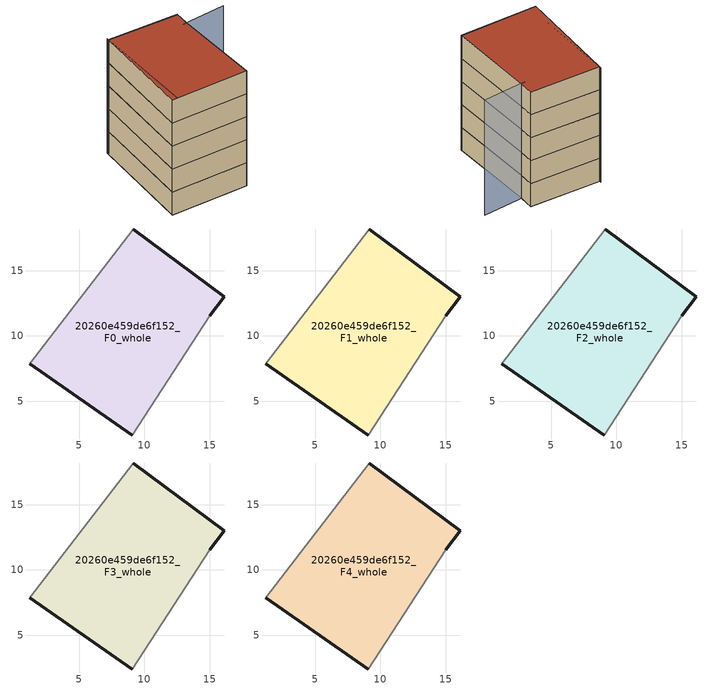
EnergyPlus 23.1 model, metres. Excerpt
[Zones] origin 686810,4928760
20260e459de6f152_F0_whole
 floor ground (EU_floor_Construction): 9.08,2.4 15.02,11.53 16.13,13 9.16,18.2 1.2,7.85 z0
 wall outside (EU_wall_Construction): 9.08,2.4 1.2,7.85 / 9.16,18.2 16.13,13 15.02,11.53 z0:3
 wall adiabatic (EU_wall_Construction): 1.2,7.85 9.16,18.2 / 15.02,11.53 9.08,2.4 z0:3
20260e459de6f152_F1_whole
 floor to 20260e459de6f152_F0_whole (EU_floor_Construction): 9.08,2.4 15.02,11.53 16.13,13 9.16,18.2 1.2,7.85 z3
 wall outside (EU_wall_Construction): 9.08,2.4 1.2,7.85 / 9.16,18.2 16.13,13 15.02,11.53 z3:6
 wall adiabatic (EU_wall_Construction): 1.2,7.85 9.16,18.2 / 15.02,11.53 9.08,2.4 z3:6
20260e459de6f152_F2_whole
 floor to 20260e459de6f152_F1_whole (EU_floor_Construction): 9.08,2.4 15.02,11.53 16.13,13 9.16,18.2 1.2,7.85 z6
 wall outside (EU_wall_Construction): 9.08,2.4 1.2,7.85 / 9.16,18.2 16.13,13 15.02,11.53 z6:9
 wall adiabatic (EU_wall_Construction): 1.2,7.85 9.16,18.2 / 15.02,11.53 9.08,2.4 z6:9
20260e459de6f152_F3_whole
 floor to 20260e459de6f152_F2_whole (EU_floor_Construction): 9.08,2.4 15.02,11.53 16.13,13 9.16,18.2 1.2,7.85 z9
 wall outside (EU_wall_Construction): 9.08,2.4 1.2,7.85 / 9.16,18.2 16.13,13 15.02,11.53 z9:12
 wall adiabatic (EU_wall_Construction): 1.2,7.85 9.16,18.2 / 15.02,11.53 9.08,2.4 z9:12
20260e459de6f152_F4_whole
 floor to 20260e459de6f152_F3_whole (EU_floor_Construction): 9.08,2.4 15.02,11.53 16.13,13 9.16,18.2 1.2,7.85 z12
 wall outside (EU_wall_Construction): 9.08,2.4 1.2,7.85 / 9.16,18.2 16.13,13 15.02,11.53 z12:15
 wall adiabatic (EU_wall_Construction): 1.2,7.85 9.16,18.2 / 15.02,11.53 9.08,2.4 z12:15
 roof outside (EU_roof_Construction): 16.13,13 15.02,11.53 9.08,2.4 1.2,7.85 9.16,18.2 z15
shading: 14.63,11.76 19.33,8.97 / 9.28,18.37 1.75,7.47 z0:15
[Building]
EU S2 Campaign: North Axis=0; Terrain=City; Solar Distribution=FullExterior
[Site:Location]
Bologna: Latitude=44.5; Longitude=11.25; Time Zone=1; Elevation=37
[SizingPeriod:WeatherFileDays]
AnnualSizingPeriod: Begin Month=1; Begin Day of Month=1; End Month=12; End Day of Month=31; Day of Week for Start Day=Monday; Use Weather File Daylight Saving Period=No; Use Weather File Rain and Snow Indicators=No
[MATERIAL]
EU_InternalMass_Material: Roughness=MediumRough; Thickness=0.1; Conductivity=1; Density=1800; Specific Heat=900; Thermal Absorptance=0.9; Solar Absorptance=0.7; Visible Absorptance=0.7
[MATERIAL:NOMASS] Roughness=MediumRough; Thermal Absorptance=0.9; Solar Absorptance=0.7; Visible Absorptance=0.7
Name | Thermal Resistance
EU_wall_NoMass | 0.905828
EU_roof_NoMass | 0.37593
EU_floor_NoMass | 0.67114
[CONSTRUCTION]
EU_wall_Construction: EU_wall_NoMass
EU_roof_Construction: EU_roof_NoMass
EU_floor_Construction: EU_floor_NoMass
EU_InternalMass_Construction: EU_InternalMass_Material
[ZONE] Type=1; Multiplier=1; Ceiling Height=autocalculate; Volume=351.119; Floor Area=autocalculate; Part of Total Floor Area=Yes
20260e459de6f152_F0_whole; 20260e459de6f152_F1_whole; 20260e459de6f152_F2_whole; 20260e459de6f152_F3_whole; 20260e459de6f152_F4_whole
[INTERNALMASS] Construction=EU_InternalMass_Construction; Surface Area=117.04
Name | Zone or ZoneList
20260e459de6f152_F0_whole_EU_InternalMass | 20260e459de6f152_F0_whole
20260e459de6f152_F1_whole_EU_InternalMass | 20260e459de6f152_F1_whole
20260e459de6f152_F2_whole_EU_InternalMass | 20260e459de6f152_F2_whole
20260e459de6f152_F3_whole_EU_InternalMass | 20260e459de6f152_F3_whole
20260e459de6f152_F4_whole_EU_InternalMass | 20260e459de6f152_F4_whole
[OTHEREQUIPMENT] Fuel Type=Electricity; Design Level Calculation Method=Watts/Area; Power per Zone Floor Area=1; Fraction Latent=0; Fraction Radiant=0; Fraction Lost=0; Carbon Dioxide Generation Rate=0; EndUse Subcategory=EU_Step8_InternalGains
Name | Zone or ZoneList or Space or SpaceList | Schedule
EU_Step8_InternalGain_20260e459de6f152_F0_whole_f000 | 20260e459de6f152_F0_whole | EU_Step8_GainSchedule_20260e459de6f152_F0_whole_f000
EU_Step8_InternalGain_20260e459de6f152_F1_whole_f000 | 20260e459de6f152_F1_whole | EU_Step8_GainSchedule_20260e459de6f152_F1_whole_f000
EU_Step8_InternalGain_20260e459de6f152_F2_whole_f000 | 20260e459de6f152_F2_whole | EU_Step8_GainSchedule_20260e459de6f152_F2_whole_f000
EU_Step8_InternalGain_20260e459de6f152_F3_whole_f000 | 20260e459de6f152_F3_whole | EU_Step8_GainSchedule_20260e459de6f152_F3_whole_f000
EU_Step8_InternalGain_20260e459de6f152_F4_whole_f000 | 20260e459de6f152_F4_whole | EU_Step8_GainSchedule_20260e459de6f152_F4_whole_f000
[ZONEVENTILATION:DESIGNFLOWRATE] Schedule=EU_AlwaysOn; Design Flow Rate Calculation Method=AirChanges/Hour; Air Changes per Hour=0.73129; Ventilation Type=Natural; Fan Pressure Rise=0; Fan Total Efficiency=1; Constant Term Coefficient=1; Temperature Term Coefficient=0; Velocity Term Coefficient=0; Velocity Squared Term Coefficient=0; Minimum Indoor Temperature=-100; Maximum Indoor Temperature=100; Delta Temperature=-100; Minimum Outdoor Temperature=-100; Maximum Outdoor Temperature=100; Maximum Wind Speed=40
Name | Zone or ZoneList or Space or SpaceList
EU_ConstantAir_20260e459de6f152_F0_whole | 20260e459de6f152_F0_whole
EU_ConstantAir_20260e459de6f152_F1_whole | 20260e459de6f152_F1_whole
EU_ConstantAir_20260e459de6f152_F2_whole | 20260e459de6f152_F2_whole
EU_ConstantAir_20260e459de6f152_F3_whole | 20260e459de6f152_F3_whole
EU_ConstantAir_20260e459de6f152_F4_whole | 20260e459de6f152_F4_whole
[HVACTEMPLATE:THERMOSTAT] Constant Heating Setpoint=20; Constant Cooling Setpoint=50
EU_HeatOnly_20260e459de6f152_F0_whole; EU_HeatOnly_20260e459de6f152_F1_whole; EU_HeatOnly_20260e459de6f152_F2_whole; EU_HeatOnly_20260e459de6f152_F3_whole; EU_HeatOnly_20260e459de6f152_F4_whole
[HVACTEMPLATE:ZONE:IDEALLOADSAIRSYSTEM] System Availability Schedule=EU_AlwaysOn; Maximum Heating Supply Air Temperature=50; Minimum Cooling Supply Air Temperature=13; Maximum Heating Supply Air Humidity Ratio=0.0156; Minimum Cooling Supply Air Humidity Ratio=0.0077; Heating Limit=NoLimit; Cooling Limit=NoLimit; Heating Availability Schedule=EU_AlwaysOn; Cooling Availability Schedule=EU_CoolingOff; Dehumidification Control Type=ConstantSensibleHeatRatio; Cooling Sensible Heat Ratio=0.7; Dehumidification Setpoint=60; Humidification Control Type=None; Humidification Setpoint=30; Outdoor Air Method=None; Outdoor Air Flow Rate per Person=0.00944; Outdoor Air Flow Rate per Zone Floor Area=0; Outdoor Air Flow Rate per Zone=0; Demand Controlled Ventilation Type=None; Outdoor Air Economizer Type=NoEconomizer; Heat Recovery Type=None; Sensible Heat Recovery Effectiveness=0.7; Latent Heat Recovery Effectiveness=0.65
Name | Template Thermostat
20260e459de6f152_F0_whole | EU_HeatOnly_20260e459de6f152_F0_whole
20260e459de6f152_F1_whole | EU_HeatOnly_20260e459de6f152_F1_whole
20260e459de6f152_F2_whole | EU_HeatOnly_20260e459de6f152_F2_whole
20260e459de6f152_F3_whole | EU_HeatOnly_20260e459de6f152_F3_whole
20260e459de6f152_F4_whole | EU_HeatOnly_20260e459de6f152_F4_whole
[SIZING:ZONE] Zone Cooling Design Supply Air Temperature Input Method=SupplyAirTemperature; Zone Cooling Design Supply Air Temperature=13; Zone Heating Design Supply Air Temperature Input Method=SupplyAirTemperature; Zone Heating Design Supply Air Temperature=50; Zone Cooling Design Supply Air Humidity Ratio=0.008; Zone Heating Design Supply Air Humidity Ratio=0.008; Cooling Design Air Flow Method=DesignDay; Cooling Design Air Flow Rate=0; Cooling Minimum Air Flow per Zone Floor Area=0.000762; Cooling Minimum Air Flow=0; Cooling Minimum Air Flow Fraction=0.2; Heating Design Air Flow Method=DesignDay; Heating Design Air Flow Rate=0; Heating Maximum Air Flow per Zone Floor Area=0.002032; Heating Maximum Air Flow=0.141576; Heating Maximum Air Flow Fraction=0.3; Account for Dedicated Outdoor Air System=No; Dedicated Outdoor Air System Control Strategy=NeutralSupplyAir; Dedicated Outdoor Air Low Setpoint Temperature for Design=autosize; Dedicated Outdoor Air High Setpoint Temperature for Design=autosize; Zone Load Sizing Method=Sensible Load Only No Latent Load; Zone Latent Cooling Design Supply Air Humidity Ratio Input Method=HumidityRatioDifference; Zone Cooling Design Supply Air Humidity Ratio Difference=0.005; Zone Latent Heating Design Supply Air Humidity Ratio Input Method=HumidityRatioDifference; Zone Humidification Design Supply Air Humidity Ratio Difference=0.005
20260e459de6f152_F0_whole; 20260e459de6f152_F1_whole; 20260e459de6f152_F2_whole; 20260e459de6f152_F3_whole; 20260e459de6f152_F4_whole
[SCHEDULE:CONSTANT]
Name | Hourly Value
EU_AlwaysOn | 1
EU_CoolingOff | 0
[SCHEDULE:FILE] Column Number=1; Rows to Skip at Top=0; Number of Hours of Data=8760; Column Separator=Comma; Interpolate to Timestep=No; Minutes per Item=60; Adjust Schedule for Daylight Savings=Yes
Name | File
EU_Step8_GainSchedule_20260e459de6f152_F0_whole_f000 | ../../schedules/20260e459de6f152/20260e459de6f152_F0_whole_f000_gain.csv
EU_Step8_GainSchedule_20260e459de6f152_F1_whole_f000 | ../../schedules/20260e459de6f152/20260e459de6f152_F1_whole_f000_gain.csv
EU_Step8_GainSchedule_20260e459de6f152_F2_whole_f000 | ../../schedules/20260e459de6f152/20260e459de6f152_F2_whole_f000_gain.csv
EU_Step8_GainSchedule_20260e459de6f152_F3_whole_f000 | ../../schedules/20260e459de6f152/20260e459de6f152_F3_whole_f000_gain.csv
EU_Step8_GainSchedule_20260e459de6f152_F4_whole_f000 | ../../schedules/20260e459de6f152/20260e459de6f152_F4_whole_f000_gain.csv
